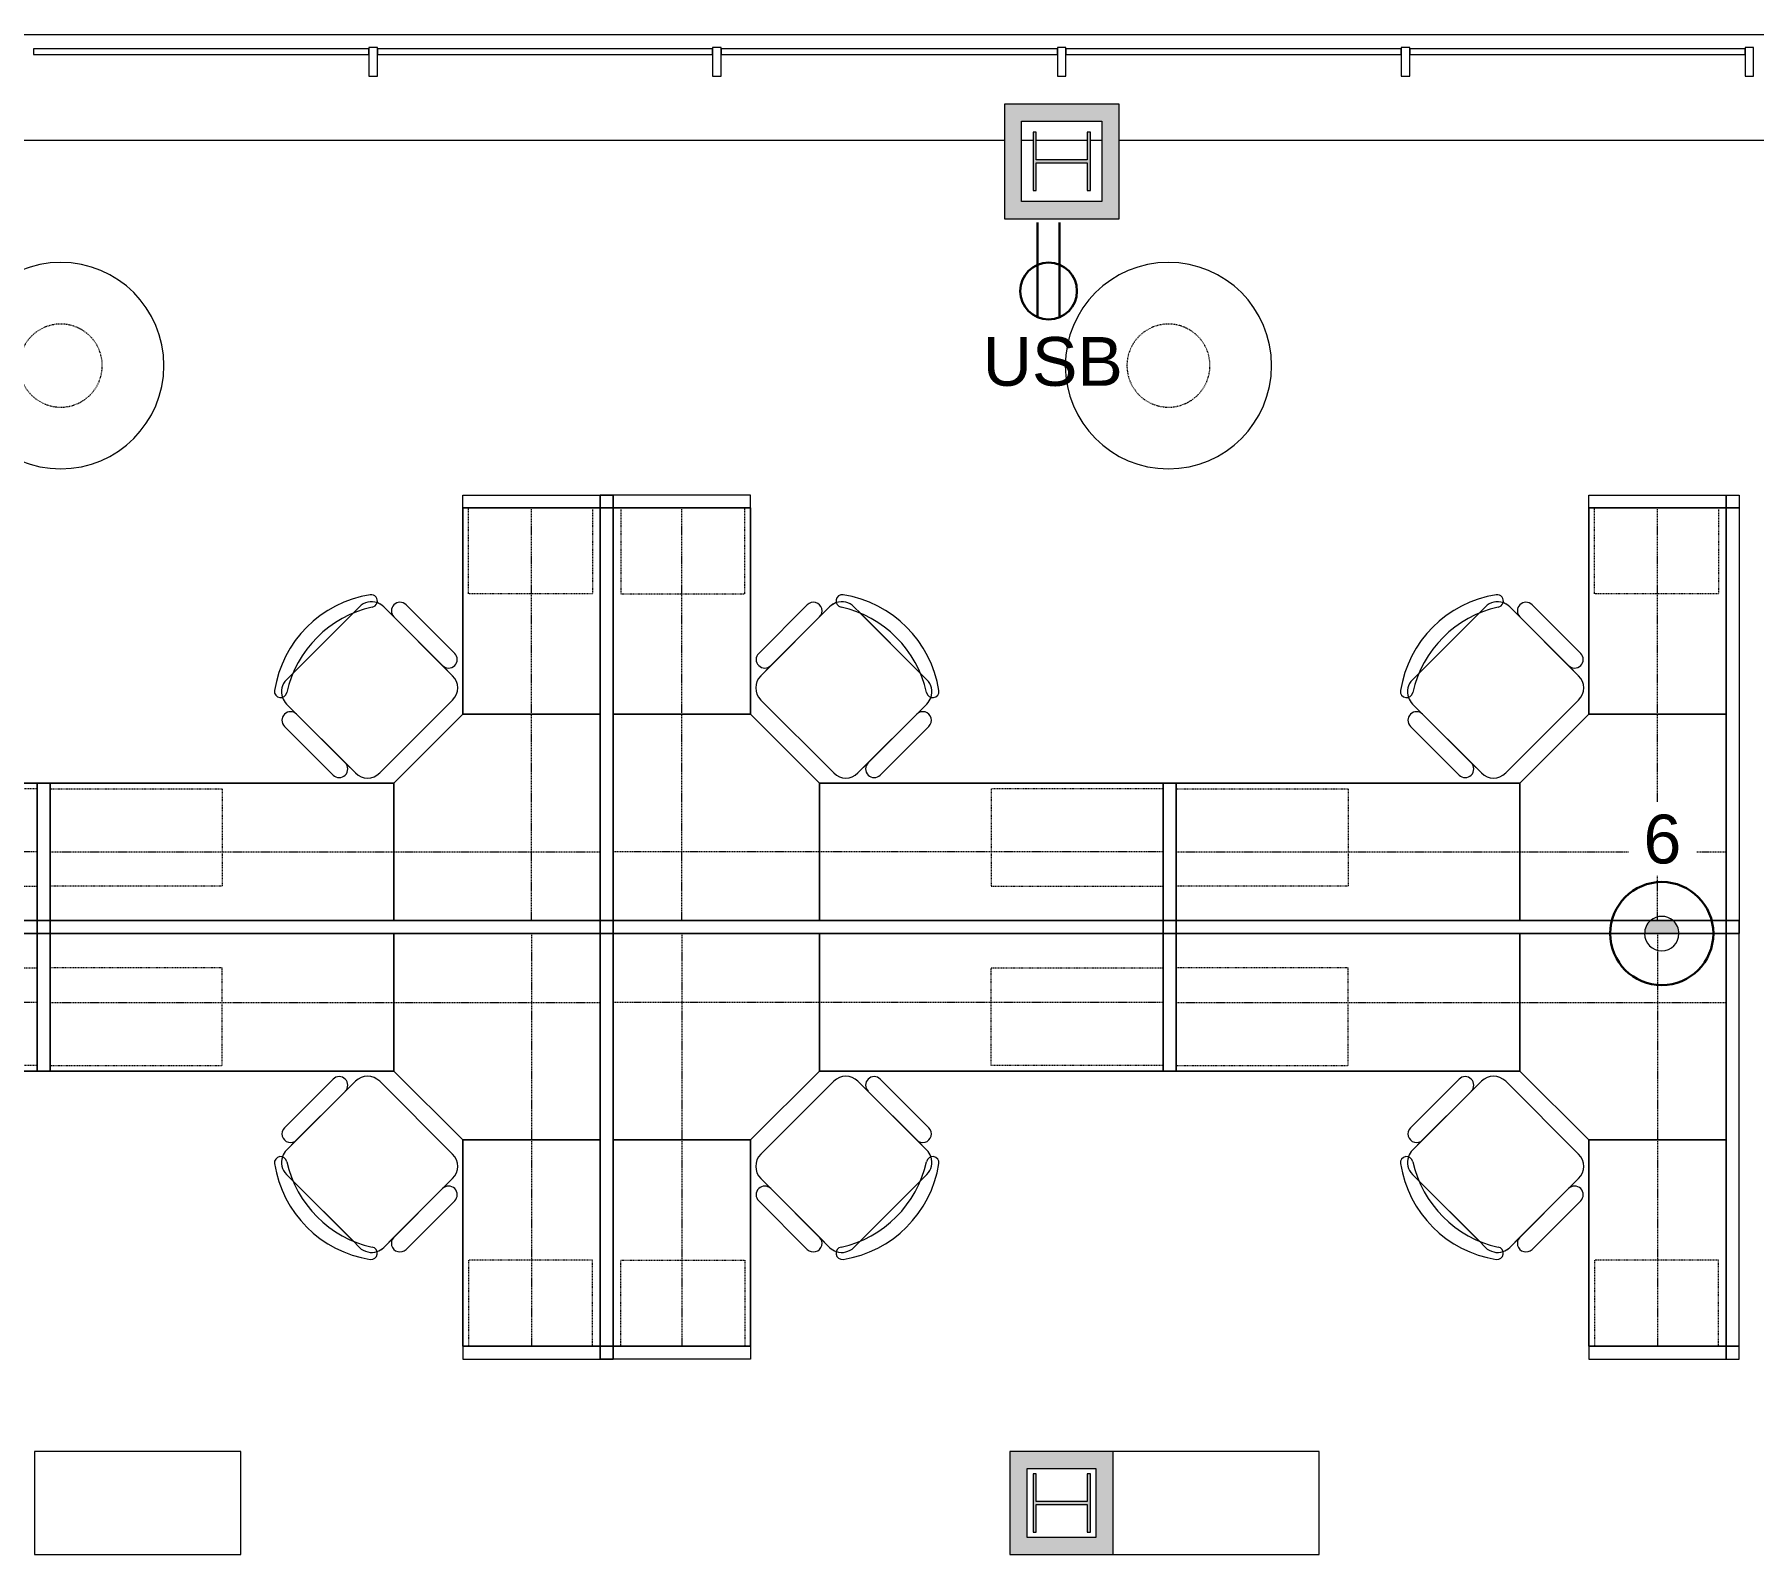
# Model space of a CAD drawing. Header units: inches. Extents: x -1180 to 2011, y -268 to 2143.
# Drawn here: x -596.6 to -296.6, y 1877.4 to 2142.6 of the extents above; entities that cross this region are included whole.
import ezdxf

# ---------------------------------------------------------------- set-up
doc = ezdxf.new("R2010")
doc.units = ezdxf.units.IN
doc.header["$MEASUREMENT"] = 0
for name, pattern in [('Hidden', [0.28125, 0.1875, -0.09375]), ('Hidden2', [0.140625, 0.09375, -0.046875]), ('Steelcase Hidden Line', [0.117188, 0.078125, -0.039062])]:
    doc.linetypes.add(name, pattern=pattern)
for name, color, linetype, lineweight in [('A-ANNO-NOTE', 131, 'Continuous', 13), ('A-DETL-GENF', 92, 'Continuous', 9), ('A-GLAZ-CURT', 52, 'Continuous', 9), ('A-GLAZ-CWMG', 51, 'Continuous', 13), ('A-WALL', 113, 'Continuous', 13), ('A-WALL-PATT', 111, 'Continuous', 13), ('E-ELEC-FIXT', 91, 'Continuous', 9), ('I-FURN', 30, 'Continuous', 9), ('I-FURN-PNLS', 30, 'Continuous', 9), ('I-WALL', 2, 'Continuous', 13), ('S-COLS', 52, 'Continuous', 13)]:
    doc.layers.add(name, color=color, linetype=linetype, lineweight=lineweight)
doc.styles.add('Swis721 Lt BT', font='swissl.ttf', dxfattribs={"height": 8.514638})

# ---------------------------------------------------------------- blocks, each defined once
blk = doc.blocks.new('HP-Bearing Pile-Column - HP10X57-5580024-6TH FLOOR POWER _ SIGNAL')
at = {"layer": 'S-COLS', "lineweight": 9}
blk.add_hatch(color=7, dxfattribs=at).paths.add_polyline_path([(-5.1, 5), (-5.1, 4.435), (-0.2825, 4.435), (-0.2825, -4.435), (-5.1, -4.435), (-5.1, -5), (5.1, -5), (5.1, -4.435), (0.2825, -4.435), (0.2825, 4.435), (5.1, 4.435), (5.1, 5), (-4.9623, 5)], flags=0)
at = {"layer": 'S-COLS', "color": 8, "lineweight": 20}
for p, q in [((5.1, 5), (-5.1, 5)), ((-5.1, 5), (-5.1, 4.435)), ((-5.1, 4.435), (-0.2825, 4.435)), ((-0.2825, 4.435), (-0.2825, -4.435)), ((0.2825, -4.435), (0.2825, 4.435)), ((0.2825, 4.435), (5.1, 4.435)), ((5.1, 4.435), (5.1, 5)), ((-0.2825, -4.435), (-5.1, -4.435)), ((-5.1, -4.435), (-5.1, -5)), ((-5.1, -5), (5.1, -5)), ((5.1, -4.435), (0.2825, -4.435)), ((5.1, -5), (5.1, -4.435))]:
    blk.add_line(p, q, dxfattribs=at)
blk = doc.blocks.new('System Panel - Glazed-4980337-6TH FLOOR POWER _ SIGNAL')
at = {"layer": 'A-GLAZ-CURT', "lineweight": 13}
for p, q in [((29.25, 1.75), (-29.25, 1.75)), ((-29.25, 1.75), (-29.25, 0.75)), ((-29.25, 0.75), (29.25, 0.75)), ((29.25, 0.75), (29.25, 1.75))]:
    blk.add_line(p, q, dxfattribs=at)
blk = doc.blocks.new('System Panel - Glazed-4980339-6TH FLOOR POWER _ SIGNAL')
at = {"layer": 'A-GLAZ-CURT', "lineweight": 13}
for p, q in [((29.34, 1.75), (-29.34, 1.75)), ((-29.34, 1.75), (-29.34, 0.75)), ((-29.34, 0.75), (29.34, 0.75)), ((29.34, 0.75), (29.34, 1.75))]:
    blk.add_line(p, q, dxfattribs=at)
blk = doc.blocks.new('Rectangular Mullion - 1_5_ x 2_5_ rectangular-4980335-6TH FLOOR POWER _ SIGNAL')
at = {"layer": 'A-GLAZ-CWMG', "lineweight": 20}
for p, q in [((-0.75, 3), (0.75, 3)), ((-0.75, -2), (-0.75, 3)), ((0.75, 3), (0.75, -2)), ((0.75, -2), (-0.75, -2))]:
    blk.add_line(p, q, dxfattribs=at)
blk = doc.blocks.new('F-Workstation - Generic Typical - F-Workstation - Generic Typical-V96-6TH FLOOR POWER _ SIGNAL')
at = {"layer": 'I-FURN'}
for p, q in [((33.89, 55.1), (25.4, 46.62)), ((33.89, 55.1), (25.4, 46.62)), ((25.4, 46.62), (33.89, 55.1)), ((37.78, 54.75), (25.76, 42.73)), ((37.78, 54.75), (36.01, 52.98)), ((36.01, 52.98), (37.78, 54.75)), ((43.2, 53.57), (42.02, 54.75)), ((42.02, 54.75), (43.2, 53.57)), ((27.53, 44.5), (36.01, 52.98)), ((36.01, 52.98), (27.53, 44.5)), ((36.01, 52.98), (27.53, 44.5)), ((27.53, 44.5), (36.01, 52.98)), ((53.65, 43.12), (43.12, 53.65)), ((53.57, 43.2), (43.2, 53.57)), ((43.2, 53.57), (53.57, 43.2)), ((27.53, 44.5), (25.76, 42.73)), ((25.76, 42.73), (27.53, 44.5)), ((54.75, 42.02), (53.57, 43.2)), ((53.57, 43.2), (54.75, 42.02)), ((25.76, 38.49), (38.49, 25.76)), ((25.76, 38.49), (38.49, 25.76)), ((38.49, 25.76), (25.76, 38.49)), ((42.73, 25.76), (54.75, 37.78)), ((52.98, 36.01), (44.5, 27.53)), ((44.5, 27.53), (52.98, 36.01)), ((44.5, 27.53), (52.98, 36.01)), ((52.98, 36.01), (44.5, 27.53)), ((52.98, 36.01), (54.75, 37.78)), ((54.75, 37.78), (52.98, 36.01)), ((46.62, 25.4), (55.1, 33.89)), ((46.62, 25.4), (55.1, 33.89)), ((55.1, 33.89), (46.62, 25.4)), ((42.73, 25.76), (44.5, 27.53)), ((44.5, 27.53), (42.73, 25.76))]:
    blk.add_line(p, q, dxfattribs=at)
for centre, radius, start, end in [((34.95, 54.04), 1.5, 315, 135), ((34.95, 54.04), 1.5, 315, 135), ((34.95, 54.04), 1.5, 315, 135), ((39.9, 52.63), 3, 108.7164, 135), ((39.9, 52.63), 3, 108.6047, 135), ((39.9, 52.63), 3, 108.6047, 135), ((39.97, 55.77), 1.08, 81.1745, 261.1745), ((39.97, 55.77), 1.08, 81.1745, 261.1745), ((39.97, 55.77), 1.08, 81.1745, 261.1745), ((39.9, 52.63), 3, 45, 108.6047), ((39.9, 52.63), 3, 45, 108.6047), ((35.53, 35.53), 19.64, 12.5758, 77.4242), ((35.53, 35.53), 19.64, 12.5758, 77.4242), ((35.53, 35.53), 19.64, 12.5758, 77.4242), ((37.07, 37.07), 20, 8.8255, 81.1745), ((37.07, 37.07), 20, 8.8255, 81.1745), ((37.07, 37.07), 20, 8.8255, 81.1745), ((26.46, 45.56), 1.5, 135, 315), ((26.46, 45.56), 1.5, 135, 315), ((26.46, 45.56), 1.5, 135, 315), ((27.88, 40.61), 3, 135, 225), ((27.88, 40.61), 3, 135, 225), ((27.88, 40.61), 3, 135, 225), ((52.63, 39.9), 3, 341.3953, 45), ((52.63, 39.9), 3, 341.3953, 45), ((55.77, 39.97), 1.08, 188.8255, 8.8255), ((55.77, 39.97), 1.08, 188.8255, 8.8255), ((55.77, 39.97), 1.08, 188.8255, 8.8255), ((54.04, 34.95), 1.5, 315, 135), ((54.04, 34.95), 1.5, 315, 135), ((54.04, 34.95), 1.5, 315, 135), ((52.63, 39.9), 3, 315, 341.2836), ((52.63, 39.9), 3, 315, 341.3953), ((52.63, 39.9), 3, 315, 341.3953), ((45.56, 26.46), 1.5, 135, 315), ((45.56, 26.46), 1.5, 135, 315), ((45.56, 26.46), 1.5, 135, 315), ((40.61, 27.88), 3, 225, 315), ((40.61, 27.88), 3, 225, 315), ((40.61, 27.88), 3, 225, 315)]:
    blk.add_arc(centre, radius, start, end, dxfattribs=at)
at = {"layer": 'I-FURN-PNLS'}
for p, q in [((-2.25, 96), (-2.25, 98.25)), ((-2.25, 98.25), (0, 98.25)), ((0, 98.25), (0, 96)), ((0, 96), (0, 98.25)), ((0, 98.25), (24, 98.25)), ((24, 98.25), (24, 96)), ((0, 96), (-2.25, 96)), ((-2.25, 96), (0, 96)), ((-2.25, 0), (-2.25, 96)), ((0, 36), (0, 96)), ((0, 96), (24, 96)), ((0, 96), (0, 0)), ((24, 96), (0, 96)), ((24, 96), (0, 96)), ((0, 96), (0, 36)), ((0, 36), (0, 96)), ((0, 96), (24, 96)), ((24, 96), (24, 36)), ((24, 96), (24, 66)), ((24, 36), (24, 96)), ((24, 96), (24, 36)), ((24, 36), (0, 36)), ((0, 0), (0, 36)), ((0, 36), (24, 36)), ((24, 36), (0, 36)), ((0, 36), (0, 0)), ((0, 0), (0, 36)), ((0, 36), (24, 36)), ((0, 36), (24, 36)), ((24, 36), (0, 36)), ((24, 36), (36, 24)), ((36, 24), (24, 36)), ((24, 36), (36, 24)), ((36, 0), (36, 24)), ((36, 24), (72, 24)), ((36, 24), (36, 0)), ((36, 0), (36, 24)), ((36, 24), (36, 0)), ((72, 24), (36, 24)), ((36, 24), (36, 0)), ((36, 0), (36, 24)), ((36, 24), (72, 24)), ((57, 24), (72, 24)), ((72, 24), (72, 0)), ((72, 24), (74.25, 24)), ((72, 0), (72, 24)), ((72, 0), (72, 24)), ((72, 24), (72, 0)), ((74.25, 24), (74.25, 0)), ((-2.25, -2.25), (-2.25, 0)), ((-2.25, 0), (0, 0)), ((0, 0), (-2.25, 0)), ((0, -2.25), (-2.25, -2.25)), ((0, 0), (0, -2.25)), ((0, -2.25), (0, 0)), ((0, 0), (72, 0)), ((36, 0), (0, 0)), ((0, 0), (36, 0)), ((36, 0), (0, 0)), ((72, -2.25), (0, -2.25)), ((72, 0), (36, 0)), ((36, 0), (72, 0)), ((72, 0), (36, 0)), ((72, -2.25), (72, 0)), ((72, 0), (74.25, 0)), ((72, 0), (72, -2.25)), ((74.25, 0), (72, 0)), ((74.25, -2.25), (72, -2.25)), ((74.25, 0), (74.25, -2.25))]:
    blk.add_line(p, q, dxfattribs=at)
at = {"layer": 'I-FURN-PNLS', "linetype": 'Hidden2'}
for p, q in [((6, 96), (23, 96)), ((6, 66), (6, 96)), ((23, 96), (23, 66)), ((23, 66), (6, 66)), ((57, 1.37), (57, 23)), ((57, 23), (72, 23)), ((72, 23), (72, 1.37)), ((72, 1.37), (57, 1.37))]:
    blk.add_line(p, q, dxfattribs=at)
at = {"layer": 'I-FURN-PNLS', "linetype": 'Hidden'}
for p, q in [((12, 96), (12, 0)), ((0, 12), (72, 12))]:
    blk.add_line(p, q, dxfattribs=at)
blk = doc.blocks.new('F-Workstation - Generic Typical - F-Workstation - Generic Typical-V104-6TH FLOOR POWER _ SIGNAL')
at = {"layer": 'I-FURN'}
for p, q in [((25.76, -38.49), (38.49, -25.76)), ((38.49, -25.76), (25.76, -38.49)), ((25.76, -38.49), (38.49, -25.76)), ((42.73, -25.76), (54.75, -37.78)), ((44.5, -27.53), (42.73, -25.76)), ((42.73, -25.76), (44.5, -27.53)), ((46.62, -25.4), (55.1, -33.89)), ((55.1, -33.89), (46.62, -25.4)), ((46.62, -25.4), (55.1, -33.89)), ((44.5, -27.53), (52.98, -36.01)), ((52.98, -36.01), (44.5, -27.53)), ((52.98, -36.01), (44.5, -27.53)), ((44.5, -27.53), (52.98, -36.01)), ((54.75, -37.78), (52.98, -36.01)), ((52.98, -36.01), (54.75, -37.78)), ((37.78, -54.75), (25.76, -42.73)), ((25.76, -42.73), (27.53, -44.5)), ((27.53, -44.5), (25.76, -42.73)), ((36.01, -52.98), (27.53, -44.5)), ((27.53, -44.5), (36.01, -52.98)), ((27.53, -44.5), (36.01, -52.98)), ((36.01, -52.98), (27.53, -44.5)), ((53.65, -43.12), (43.12, -53.65)), ((43.2, -53.57), (53.57, -43.2)), ((53.57, -43.2), (43.2, -53.57)), ((53.57, -43.2), (54.75, -42.02)), ((54.75, -42.02), (53.57, -43.2)), ((33.89, -55.1), (25.4, -46.62)), ((25.4, -46.62), (33.89, -55.1)), ((33.89, -55.1), (25.4, -46.62)), ((36.01, -52.98), (37.78, -54.75)), ((37.78, -54.75), (36.01, -52.98)), ((42.02, -54.75), (43.2, -53.57)), ((43.2, -53.57), (42.02, -54.75))]:
    blk.add_line(p, q, dxfattribs=at)
for centre, radius, start, end in [((40.61, -27.88), 3, 45, 135), ((40.61, -27.88), 3, 45, 135), ((40.61, -27.88), 3, 45, 135), ((45.56, -26.46), 1.5, 45, 225), ((45.56, -26.46), 1.5, 45, 225), ((45.56, -26.46), 1.5, 45, 225), ((54.04, -34.95), 1.5, 225, 45), ((54.04, -34.95), 1.5, 225, 45), ((54.04, -34.95), 1.5, 225, 45), ((27.88, -40.61), 3, 135, 225), ((27.88, -40.61), 3, 135, 225), ((27.88, -40.61), 3, 135, 225), ((55.77, -39.97), 1.08, 351.1745, 171.1745), ((55.77, -39.97), 1.08, 351.1745, 171.1745), ((55.77, -39.97), 1.08, 351.1745, 171.1745), ((52.63, -39.9), 3, 18.7164, 45), ((52.63, -39.9), 3, 18.6047, 45), ((52.63, -39.9), 3, 18.6047, 45), ((52.63, -39.9), 3, 315, 18.6047), ((52.63, -39.9), 3, 315, 18.6047), ((35.53, -35.53), 19.64, 282.5758, 347.4242), ((35.53, -35.53), 19.64, 282.5758, 347.4242), ((35.53, -35.53), 19.64, 282.5758, 347.4242), ((37.07, -37.07), 20, 278.8255, 351.1745), ((37.07, -37.07), 20, 278.8255, 351.1745), ((37.07, -37.07), 20, 278.8255, 351.1745), ((26.46, -45.56), 1.5, 45, 225), ((26.46, -45.56), 1.5, 45, 225), ((26.46, -45.56), 1.5, 45, 225), ((34.95, -54.04), 1.5, 225, 45), ((34.95, -54.04), 1.5, 225, 45), ((34.95, -54.04), 1.5, 225, 45), ((39.9, -52.63), 3, 225, 251.2836), ((39.9, -52.63), 3, 225, 251.3953), ((39.9, -52.63), 3, 225, 251.3953), ((39.97, -55.77), 1.08, 98.8255, 278.8255), ((39.97, -55.77), 1.08, 98.8255, 278.8255), ((39.97, -55.77), 1.08, 98.8255, 278.8255), ((39.9, -52.63), 3, 251.3953, 315), ((39.9, -52.63), 3, 251.3953, 255), ((39.9, -52.63), 3, 255, 270), ((39.9, -52.63), 3, 270, 315)]:
    blk.add_arc(centre, radius, start, end, dxfattribs=at)
at = {"layer": 'I-FURN-PNLS'}
for p, q in [((-2.25, 2.25), (-2.25, 0)), ((0, 2.25), (-2.25, 2.25)), ((-2.25, 0), (0, 0)), ((0, 0), (-2.25, 0)), ((-2.25, 0), (-2.25, -96)), ((0, 0), (0, 2.25)), ((72, 2.25), (0, 2.25)), ((0, 2.25), (0, 0)), ((0, 0), (72, 0)), ((0, -96), (0, 0)), ((0, 0), (0, -36)), ((36, 0), (0, 0)), ((0, 0), (0, -36)), ((36, 0), (0, 0)), ((0, 0), (36, 0)), ((0, -36), (0, 0)), ((72, 0), (36, 0)), ((36, 0), (36, -24)), ((36, -24), (36, 0)), ((36, -24), (36, 0)), ((36, 0), (36, -24)), ((72, 0), (36, 0)), ((36, 0), (36, -24)), ((36, -24), (36, 0)), ((36, 0), (72, 0)), ((72, 2.25), (72, 0)), ((74.25, 2.25), (72, 2.25)), ((72, 0), (72, 2.25)), ((72, -24), (72, 0)), ((72, 0), (74.25, 0)), ((74.25, 0), (72, 0)), ((72, 0), (72, -24)), ((72, -24), (72, 0)), ((72, 0), (72, -24)), ((74.25, 0), (74.25, 2.25)), ((74.25, -24), (74.25, 0)), ((24, -36), (36, -24)), ((24, -36), (36, -24)), ((36, -24), (24, -36)), ((36, -24), (72, -24)), ((36, -24), (72, -24)), ((72, -24), (36, -24)), ((57, -24), (72, -24)), ((72, -24), (74.25, -24)), ((24, -36), (0, -36)), ((0, -36), (0, -96)), ((0, -36), (24, -36)), ((0, -36), (24, -36)), ((24, -36), (0, -36)), ((24, -36), (0, -36)), ((0, -36), (0, -96)), ((0, -96), (0, -36)), ((0, -36), (24, -36)), ((24, -96), (24, -36)), ((24, -96), (24, -36)), ((24, -36), (24, -96)), ((24, -96), (24, -66)), ((-2.25, -96), (-2.25, -98.25)), ((0, -96), (-2.25, -96)), ((-2.25, -96), (0, -96)), ((0, -96), (24, -96)), ((0, -98.25), (0, -96)), ((24, -96), (0, -96)), ((0, -96), (0, -98.25)), ((0, -96), (24, -96)), ((24, -96), (0, -96)), ((24, -98.25), (24, -96)), ((-2.25, -98.25), (0, -98.25)), ((0, -98.25), (24, -98.25))]:
    blk.add_line(p, q, dxfattribs=at)
at = {"layer": 'I-FURN-PNLS', "linetype": 'Hidden'}
for p, q in [((12, -96), (12, 0)), ((0, -12), (72, -12))]:
    blk.add_line(p, q, dxfattribs=at)
at = {"layer": 'I-FURN-PNLS', "linetype": 'Hidden2'}
for p, q in [((57, -1.37), (57, -23)), ((72, -1.37), (57, -1.37)), ((72, -23), (72, -1.37)), ((57, -23), (72, -23)), ((23, -66), (6, -66)), ((6, -66), (6, -96)), ((23, -96), (23, -66)), ((6, -96), (23, -96))]:
    blk.add_line(p, q, dxfattribs=at)
blk = doc.blocks.new('F-Workstation - Generic Typical - F-Workstation - Generic Typical-V93-6TH FLOOR POWER _ SIGNAL')
at = {"layer": 'I-FURN'}
for p, q in [((25.76, -38.49), (38.49, -25.76)), ((38.49, -25.76), (25.76, -38.49)), ((25.76, -38.49), (38.49, -25.76)), ((42.73, -25.76), (54.75, -37.78)), ((44.5, -27.53), (42.73, -25.76)), ((42.73, -25.76), (44.5, -27.53)), ((46.62, -25.4), (55.1, -33.89)), ((55.1, -33.89), (46.62, -25.4)), ((46.62, -25.4), (55.1, -33.89)), ((44.5, -27.53), (52.98, -36.01)), ((52.98, -36.01), (44.5, -27.53)), ((52.98, -36.01), (44.5, -27.53)), ((44.5, -27.53), (52.98, -36.01)), ((54.75, -37.78), (52.98, -36.01)), ((52.98, -36.01), (54.75, -37.78)), ((37.78, -54.75), (25.76, -42.73)), ((25.76, -42.73), (27.53, -44.5)), ((27.53, -44.5), (25.76, -42.73)), ((36.01, -52.98), (27.53, -44.5)), ((27.53, -44.5), (36.01, -52.98)), ((27.53, -44.5), (36.01, -52.98)), ((36.01, -52.98), (27.53, -44.5)), ((53.65, -43.12), (43.12, -53.65)), ((43.2, -53.57), (53.57, -43.2)), ((53.57, -43.2), (43.2, -53.57)), ((53.57, -43.2), (54.75, -42.02)), ((54.75, -42.02), (53.57, -43.2)), ((33.89, -55.1), (25.4, -46.62)), ((25.4, -46.62), (33.89, -55.1)), ((33.89, -55.1), (25.4, -46.62)), ((36.01, -52.98), (37.78, -54.75)), ((37.78, -54.75), (36.01, -52.98)), ((42.02, -54.75), (43.2, -53.57)), ((43.2, -53.57), (42.02, -54.75))]:
    blk.add_line(p, q, dxfattribs=at)
for centre, radius, start, end in [((40.61, -27.88), 3, 45, 135), ((40.61, -27.88), 3, 45, 135), ((40.61, -27.88), 3, 45, 135), ((45.56, -26.46), 1.5, 45, 225), ((45.56, -26.46), 1.5, 45, 225), ((45.56, -26.46), 1.5, 45, 225), ((54.04, -34.95), 1.5, 225, 45), ((54.04, -34.95), 1.5, 225, 45), ((54.04, -34.95), 1.5, 225, 45), ((27.88, -40.61), 3, 135, 225), ((27.88, -40.61), 3, 135, 225), ((27.88, -40.61), 3, 135, 225), ((55.77, -39.97), 1.08, 351.1745, 171.1745), ((55.77, -39.97), 1.08, 351.1745, 171.1745), ((55.77, -39.97), 1.08, 351.1745, 171.1745), ((52.63, -39.9), 3, 18.7164, 45), ((52.63, -39.9), 3, 18.6047, 45), ((52.63, -39.9), 3, 18.6047, 45), ((52.63, -39.9), 3, 315, 18.6047), ((52.63, -39.9), 3, 315, 18.6047), ((35.53, -35.53), 19.64, 282.5758, 347.4242), ((35.53, -35.53), 19.64, 282.5758, 347.4242), ((35.53, -35.53), 19.64, 282.5758, 347.4242), ((37.07, -37.07), 20, 278.8255, 351.1745), ((37.07, -37.07), 20, 278.8255, 351.1745), ((37.07, -37.07), 20, 278.8255, 351.1745), ((26.46, -45.56), 1.5, 45, 225), ((26.46, -45.56), 1.5, 45, 225), ((26.46, -45.56), 1.5, 45, 225), ((34.95, -54.04), 1.5, 225, 45), ((34.95, -54.04), 1.5, 225, 45), ((34.95, -54.04), 1.5, 225, 45), ((39.9, -52.63), 3, 225, 251.2836), ((39.9, -52.63), 3, 225, 251.3953), ((39.9, -52.63), 3, 225, 251.3953), ((39.97, -55.77), 1.08, 98.8255, 278.8255), ((39.97, -55.77), 1.08, 98.8255, 278.8255), ((39.97, -55.77), 1.08, 98.8255, 278.8255), ((39.9, -52.63), 3, 251.3953, 315), ((39.9, -52.63), 3, 251.3953, 315)]:
    blk.add_arc(centre, radius, start, end, dxfattribs=at)
at = {"layer": 'I-FURN-PNLS'}
for p, q in [((-2.25, 2.25), (-2.25, 0)), ((0, 2.25), (-2.25, 2.25)), ((-2.25, 0), (0, 0)), ((0, 0), (-2.25, 0)), ((-2.25, 0), (-2.25, -96)), ((0, 0), (0, 2.25)), ((72, 2.25), (0, 2.25)), ((0, 2.25), (0, 0)), ((0, 0), (72, 0)), ((0, -96), (0, 0)), ((0, 0), (0, -36)), ((36, 0), (0, 0)), ((0, 0), (0, -36)), ((36, 0), (0, 0)), ((0, 0), (36, 0)), ((0, -36), (0, 0)), ((72, 0), (36, 0)), ((36, 0), (36, -24)), ((36, -24), (36, 0)), ((36, -24), (36, 0)), ((36, 0), (36, -24)), ((72, 0), (36, 0)), ((36, 0), (36, -24)), ((36, -24), (36, 0)), ((36, 0), (72, 0)), ((72, 2.25), (72, 0)), ((74.25, 2.25), (72, 2.25)), ((72, 0), (72, 2.25)), ((72, -24), (72, 0)), ((72, 0), (74.25, 0)), ((74.25, 0), (72, 0)), ((72, 0), (72, -24)), ((72, -24), (72, 0)), ((72, 0), (72, -24)), ((74.25, 0), (74.25, 2.25)), ((74.25, -24), (74.25, 0)), ((24, -36), (36, -24)), ((24, -36), (36, -24)), ((36, -24), (24, -36)), ((36, -24), (72, -24)), ((36, -24), (72, -24)), ((72, -24), (36, -24)), ((57, -24), (72, -24)), ((72, -24), (74.25, -24)), ((24, -36), (0, -36)), ((0, -36), (0, -96)), ((0, -36), (24, -36)), ((0, -36), (24, -36)), ((24, -36), (0, -36)), ((24, -36), (0, -36)), ((0, -36), (0, -96)), ((0, -96), (0, -36)), ((0, -36), (24, -36)), ((24, -96), (24, -36)), ((24, -96), (24, -36)), ((24, -36), (24, -96)), ((24, -96), (24, -66)), ((-2.25, -96), (-2.25, -98.25)), ((0, -96), (-2.25, -96)), ((-2.25, -96), (0, -96)), ((0, -96), (24, -96)), ((0, -98.25), (0, -96)), ((24, -96), (0, -96)), ((0, -96), (0, -98.25)), ((0, -96), (24, -96)), ((24, -96), (0, -96)), ((24, -98.25), (24, -96)), ((-2.25, -98.25), (0, -98.25)), ((0, -98.25), (24, -98.25))]:
    blk.add_line(p, q, dxfattribs=at)
at = {"layer": 'I-FURN-PNLS', "linetype": 'Hidden'}
for p, q in [((12, -96), (12, 0)), ((0, -12), (72, -12))]:
    blk.add_line(p, q, dxfattribs=at)
at = {"layer": 'I-FURN-PNLS', "linetype": 'Hidden2'}
for p, q in [((57, -1.37), (57, -23)), ((72, -1.37), (57, -1.37)), ((72, -23), (72, -1.37)), ((57, -23), (72, -23)), ((23, -66), (6, -66)), ((6, -66), (6, -96)), ((23, -96), (23, -66)), ((6, -96), (23, -96))]:
    blk.add_line(p, q, dxfattribs=at)
blk = doc.blocks.new('F-Workstation - Generic Typical - F-Workstation - Generic Typical-V107-6TH FLOOR POWER _ SIGNAL')
at = {"layer": 'I-FURN'}
for p, q in [((25.76, -38.49), (38.49, -25.76)), ((38.49, -25.76), (25.76, -38.49)), ((25.76, -38.49), (38.49, -25.76)), ((42.73, -25.76), (54.75, -37.78)), ((44.5, -27.53), (42.73, -25.76)), ((42.73, -25.76), (44.5, -27.53)), ((46.62, -25.4), (55.1, -33.89)), ((55.1, -33.89), (46.62, -25.4)), ((46.62, -25.4), (55.1, -33.89)), ((44.5, -27.53), (52.98, -36.01)), ((52.98, -36.01), (44.5, -27.53)), ((52.98, -36.01), (44.5, -27.53)), ((44.5, -27.53), (52.98, -36.01)), ((54.75, -37.78), (52.98, -36.01)), ((52.98, -36.01), (54.75, -37.78)), ((37.78, -54.75), (25.76, -42.73)), ((25.76, -42.73), (27.53, -44.5)), ((27.53, -44.5), (25.76, -42.73)), ((36.01, -52.98), (27.53, -44.5)), ((27.53, -44.5), (36.01, -52.98)), ((27.53, -44.5), (36.01, -52.98)), ((36.01, -52.98), (27.53, -44.5)), ((53.65, -43.12), (43.12, -53.65)), ((43.2, -53.57), (53.57, -43.2)), ((53.57, -43.2), (43.2, -53.57)), ((53.57, -43.2), (54.75, -42.02)), ((54.75, -42.02), (53.57, -43.2)), ((33.89, -55.1), (25.4, -46.62)), ((25.4, -46.62), (33.89, -55.1)), ((33.89, -55.1), (25.4, -46.62)), ((36.01, -52.98), (37.78, -54.75)), ((37.78, -54.75), (36.01, -52.98)), ((42.02, -54.75), (43.2, -53.57)), ((43.2, -53.57), (42.02, -54.75))]:
    blk.add_line(p, q, dxfattribs=at)
for centre, radius, start, end in [((40.61, -27.88), 3, 45, 135), ((40.61, -27.88), 3, 45, 135), ((40.61, -27.88), 3, 45, 135), ((45.56, -26.46), 1.5, 45, 225), ((45.56, -26.46), 1.5, 45, 225), ((45.56, -26.46), 1.5, 45, 225), ((54.04, -34.95), 1.5, 225, 45), ((54.04, -34.95), 1.5, 225, 45), ((54.04, -34.95), 1.5, 225, 45), ((27.88, -40.61), 3, 135, 225), ((27.88, -40.61), 3, 135, 225), ((27.88, -40.61), 3, 135, 225), ((55.77, -39.97), 1.08, 351.1745, 171.1745), ((55.77, -39.97), 1.08, 351.1745, 171.1745), ((55.77, -39.97), 1.08, 351.1745, 171.1745), ((52.63, -39.9), 3, 18.7164, 45), ((52.63, -39.9), 3, 18.6047, 45), ((52.63, -39.9), 3, 18.6047, 45), ((52.63, -39.9), 3, 315, 18.6047), ((52.63, -39.9), 3, 315, 18.6047), ((35.53, -35.53), 19.64, 282.5758, 347.4242), ((35.53, -35.53), 19.64, 282.5758, 347.4242), ((35.53, -35.53), 19.64, 282.5758, 347.4242), ((37.07, -37.07), 20, 278.8255, 351.1745), ((37.07, -37.07), 20, 278.8255, 351.1745), ((37.07, -37.07), 20, 278.8255, 351.1745), ((26.46, -45.56), 1.5, 45, 225), ((26.46, -45.56), 1.5, 45, 225), ((26.46, -45.56), 1.5, 45, 225), ((34.95, -54.04), 1.5, 225, 45), ((34.95, -54.04), 1.5, 225, 45), ((34.95, -54.04), 1.5, 225, 45), ((39.9, -52.63), 3, 225, 251.2836), ((39.9, -52.63), 3, 225, 251.3953), ((39.9, -52.63), 3, 225, 251.3953), ((39.97, -55.77), 1.08, 98.8255, 278.8255), ((39.97, -55.77), 1.08, 98.8255, 278.8255), ((39.97, -55.77), 1.08, 98.8255, 278.8255), ((39.9, -52.63), 3, 251.3953, 315), ((39.9, -52.63), 3, 251.3953, 315)]:
    blk.add_arc(centre, radius, start, end, dxfattribs=at)
at = {"layer": 'I-FURN-PNLS'}
for p, q in [((-2.25, 2.25), (-2.25, 0)), ((0, 2.25), (-2.25, 2.25)), ((-2.25, 0), (0, 0)), ((0, 0), (-2.25, 0)), ((-2.25, 0), (-2.25, -96)), ((0, 0), (0, 2.25)), ((72, 2.25), (0, 2.25)), ((0, 2.25), (0, 0)), ((0, 0), (72, 0)), ((0, -96), (0, 0)), ((0, 0), (0, -36)), ((36, 0), (0, 0)), ((0, 0), (0, -36)), ((36, 0), (0, 0)), ((0, 0), (36, 0)), ((0, -36), (0, 0)), ((72, 0), (36, 0)), ((36, 0), (36, -24)), ((36, -24), (36, 0)), ((36, -24), (36, 0)), ((36, 0), (36, -24)), ((72, 0), (36, 0)), ((36, 0), (36, -24)), ((36, -24), (36, 0)), ((36, 0), (72, 0)), ((72, 2.25), (72, 0)), ((74.25, 2.25), (72, 2.25)), ((72, 0), (72, 2.25)), ((72, -24), (72, 0)), ((72, 0), (74.25, 0)), ((74.25, 0), (72, 0)), ((72, 0), (72, -24)), ((72, -24), (72, 0)), ((72, 0), (72, -24)), ((74.25, 0), (74.25, 2.25)), ((74.25, -24), (74.25, 0)), ((24, -36), (36, -24)), ((24, -36), (36, -24)), ((36, -24), (24, -36)), ((36, -24), (72, -24)), ((36, -24), (72, -24)), ((72, -24), (36, -24)), ((57, -24), (72, -24)), ((72, -24), (74.25, -24)), ((24, -36), (0, -36)), ((0, -36), (0, -96)), ((0, -36), (24, -36)), ((0, -36), (24, -36)), ((24, -36), (0, -36)), ((24, -36), (0, -36)), ((0, -36), (0, -96)), ((0, -96), (0, -36)), ((0, -36), (24, -36)), ((24, -96), (24, -36)), ((24, -96), (24, -36)), ((24, -36), (24, -96)), ((24, -96), (24, -66)), ((-2.25, -96), (-2.25, -98.25)), ((0, -96), (-2.25, -96)), ((-2.25, -96), (0, -96)), ((0, -96), (24, -96)), ((0, -98.25), (0, -96)), ((24, -96), (0, -96)), ((0, -96), (0, -98.25)), ((0, -96), (24, -96)), ((24, -96), (0, -96)), ((24, -98.25), (24, -96)), ((-2.25, -98.25), (0, -98.25)), ((0, -98.25), (24, -98.25))]:
    blk.add_line(p, q, dxfattribs=at)
at = {"layer": 'I-FURN-PNLS', "linetype": 'Hidden'}
for p, q in [((12, -96), (12, 0)), ((0, -12), (72, -12))]:
    blk.add_line(p, q, dxfattribs=at)
at = {"layer": 'I-FURN-PNLS', "linetype": 'Hidden2'}
for p, q in [((57, -1.37), (57, -23)), ((72, -1.37), (57, -1.37)), ((72, -23), (72, -1.37)), ((57, -23), (72, -23)), ((23, -66), (6, -66)), ((6, -66), (6, -96)), ((23, -96), (23, -66)), ((6, -96), (23, -96))]:
    blk.add_line(p, q, dxfattribs=at)
blk = doc.blocks.new('F-Workstation - Generic Typical - F-Workstation - Generic Typical-V105-6TH FLOOR POWER _ SIGNAL')
at = {"layer": 'I-FURN'}
for p, q in [((33.89, 55.1), (25.4, 46.62)), ((33.89, 55.1), (25.4, 46.62)), ((25.4, 46.62), (33.89, 55.1)), ((37.78, 54.75), (25.76, 42.73)), ((37.78, 54.75), (36.01, 52.98)), ((36.01, 52.98), (37.78, 54.75)), ((43.2, 53.57), (42.02, 54.75)), ((42.02, 54.75), (43.2, 53.57)), ((27.53, 44.5), (36.01, 52.98)), ((36.01, 52.98), (27.53, 44.5)), ((36.01, 52.98), (27.53, 44.5)), ((27.53, 44.5), (36.01, 52.98)), ((53.65, 43.12), (43.12, 53.65)), ((53.57, 43.2), (43.2, 53.57)), ((43.2, 53.57), (53.57, 43.2)), ((27.53, 44.5), (25.76, 42.73)), ((25.76, 42.73), (27.53, 44.5)), ((54.75, 42.02), (53.57, 43.2)), ((53.57, 43.2), (54.75, 42.02)), ((25.76, 38.49), (38.49, 25.76)), ((25.76, 38.49), (38.49, 25.76)), ((38.49, 25.76), (25.76, 38.49)), ((42.73, 25.76), (54.75, 37.78)), ((52.98, 36.01), (44.5, 27.53)), ((44.5, 27.53), (52.98, 36.01)), ((44.5, 27.53), (52.98, 36.01)), ((52.98, 36.01), (44.5, 27.53)), ((52.98, 36.01), (54.75, 37.78)), ((54.75, 37.78), (52.98, 36.01)), ((46.62, 25.4), (55.1, 33.89)), ((46.62, 25.4), (55.1, 33.89)), ((55.1, 33.89), (46.62, 25.4)), ((42.73, 25.76), (44.5, 27.53)), ((44.5, 27.53), (42.73, 25.76))]:
    blk.add_line(p, q, dxfattribs=at)
for centre, radius, start, end in [((34.95, 54.04), 1.5, 315, 135), ((34.95, 54.04), 1.5, 315, 135), ((34.95, 54.04), 1.5, 315, 135), ((39.9, 52.63), 3, 108.7164, 135), ((39.9, 52.63), 3, 108.6047, 135), ((39.9, 52.63), 3, 108.6047, 135), ((39.97, 55.77), 1.08, 81.1745, 261.1745), ((39.97, 55.77), 1.08, 81.1745, 261.1745), ((39.97, 55.77), 1.08, 81.1745, 261.1745), ((39.9, 52.63), 3, 45, 108.6047), ((39.9, 52.63), 3, 45, 108.6047), ((35.53, 35.53), 19.64, 12.5758, 77.4242), ((35.53, 35.53), 19.64, 12.5758, 77.4242), ((35.53, 35.53), 19.64, 12.5758, 77.4242), ((37.07, 37.07), 20, 8.8255, 81.1745), ((37.07, 37.07), 20, 8.8255, 81.1745), ((37.07, 37.07), 20, 8.8255, 81.1745), ((26.46, 45.56), 1.5, 135, 315), ((26.46, 45.56), 1.5, 135, 315), ((26.46, 45.56), 1.5, 135, 315), ((27.88, 40.61), 3, 135, 225), ((27.88, 40.61), 3, 135, 225), ((27.88, 40.61), 3, 135, 225), ((52.63, 39.9), 3, 341.3953, 45), ((52.63, 39.9), 3, 341.3953, 45), ((55.77, 39.97), 1.08, 188.8255, 8.8255), ((55.77, 39.97), 1.08, 188.8255, 8.8255), ((55.77, 39.97), 1.08, 188.8255, 8.8255), ((54.04, 34.95), 1.5, 315, 135), ((54.04, 34.95), 1.5, 315, 135), ((54.04, 34.95), 1.5, 315, 135), ((52.63, 39.9), 3, 315, 341.2836), ((52.63, 39.9), 3, 315, 341.3953), ((52.63, 39.9), 3, 315, 341.3953), ((45.56, 26.46), 1.5, 135, 315), ((45.56, 26.46), 1.5, 135, 315), ((45.56, 26.46), 1.5, 135, 315), ((40.61, 27.88), 3, 225, 315), ((40.61, 27.88), 3, 225, 315), ((40.61, 27.88), 3, 225, 315)]:
    blk.add_arc(centre, radius, start, end, dxfattribs=at)
at = {"layer": 'I-FURN-PNLS'}
for p, q in [((-2.25, 96), (-2.25, 98.25)), ((-2.25, 98.25), (0, 98.25)), ((0, 98.25), (0, 96)), ((0, 96), (0, 98.25)), ((0, 98.25), (24, 98.25)), ((24, 98.25), (24, 96)), ((0, 96), (-2.25, 96)), ((-2.25, 96), (0, 96)), ((-2.25, 0), (-2.25, 96)), ((0, 36), (0, 96)), ((0, 96), (24, 96)), ((0, 96), (0, 0)), ((24, 96), (0, 96)), ((24, 96), (0, 96)), ((0, 96), (0, 36)), ((0, 36), (0, 96)), ((0, 96), (24, 96)), ((24, 96), (24, 36)), ((24, 96), (24, 66)), ((24, 36), (24, 96)), ((24, 96), (24, 36)), ((24, 36), (0, 36)), ((0, 0), (0, 36)), ((0, 36), (24, 36)), ((24, 36), (0, 36)), ((0, 36), (0, 0)), ((0, 0), (0, 36)), ((0, 36), (24, 36)), ((0, 36), (24, 36)), ((24, 36), (0, 36)), ((24, 36), (36, 24)), ((36, 24), (24, 36)), ((24, 36), (36, 24)), ((36, 0), (36, 24)), ((36, 24), (72, 24)), ((36, 24), (36, 0)), ((36, 0), (36, 24)), ((36, 24), (36, 0)), ((72, 24), (36, 24)), ((36, 24), (36, 0)), ((36, 0), (36, 24)), ((36, 24), (72, 24)), ((57, 24), (72, 24)), ((72, 24), (72, 0)), ((72, 24), (74.25, 24)), ((72, 0), (72, 24)), ((72, 0), (72, 24)), ((72, 24), (72, 0)), ((74.25, 24), (74.25, 0)), ((-2.25, -2.25), (-2.25, 0)), ((-2.25, 0), (0, 0)), ((0, 0), (-2.25, 0)), ((0, -2.25), (-2.25, -2.25)), ((0, 0), (0, -2.25)), ((0, -2.25), (0, 0)), ((0, 0), (72, 0)), ((36, 0), (0, 0)), ((0, 0), (36, 0)), ((36, 0), (0, 0)), ((72, -2.25), (0, -2.25)), ((72, 0), (36, 0)), ((36, 0), (72, 0)), ((72, 0), (36, 0)), ((72, -2.25), (72, 0)), ((72, 0), (74.25, 0)), ((72, 0), (72, -2.25)), ((74.25, 0), (72, 0)), ((74.25, -2.25), (72, -2.25)), ((74.25, 0), (74.25, -2.25))]:
    blk.add_line(p, q, dxfattribs=at)
at = {"layer": 'I-FURN-PNLS', "linetype": 'Hidden2'}
for p, q in [((6, 96), (23, 96)), ((6, 66), (6, 96)), ((23, 96), (23, 66)), ((23, 66), (6, 66)), ((57, 1.37), (57, 23)), ((57, 23), (72, 23)), ((72, 23), (72, 1.37)), ((72, 1.37), (57, 1.37))]:
    blk.add_line(p, q, dxfattribs=at)
at = {"layer": 'I-FURN-PNLS', "linetype": 'Hidden'}
for p, q in [((12, 96), (12, 0)), ((0, 12), (72, 12))]:
    blk.add_line(p, q, dxfattribs=at)
blk = doc.blocks.new('PS - System Furniture Poke-Thru - 120V-5731543-6TH FLOOR POWER _ SIGNAL')
at = {"layer": 'E-ELEC-FIXT'}
blk.add_hatch(color=256, dxfattribs=at).paths.add_polyline_path([(-3, 0), (3, 0), (2.9, 0.78), (2.6, 1.5), (2.12, 2.12), (1.95, 2.25), (-1.96, 2.25), (-2.12, 2.12), (-2.6, 1.5), (-2.9, 0.78), (-3, 0)], flags=0)
at = {"layer": 'A-DETL-GENF'}
for start, end in [(130.9561, 180), (49.0439, 130.9561), (360, 49.0439), (180.0029, 359.9971)]:
    blk.add_arc((0, 0), 3, start, end, dxfattribs=at)
blk = doc.blocks.new('F-Lateral File - 2 Drawers x 18_D x 36_W-5221991-6TH FLOOR POWER _ SIGNAL')
at = {"layer": 'I-FURN-PNLS'}
for p, q in [((16.8, 8.2), (-19.2, 8.2)), ((-19.2, 8.2), (-19.2, -9.8)), ((16.8, -9.8), (16.8, 8.2)), ((-19.2, -9.8), (16.8, -9.8))]:
    blk.add_line(p, q, dxfattribs=at)
blk = doc.blocks.new('F-Lateral File - 2 Drawers x 18_D x 36_W-V127-6TH FLOOR POWER _ SIGNAL')
at = {"layer": 'I-FURN-PNLS'}
for p, q in [((16.8, 8.2), (-19.2, 8.2)), ((-19.2, 8.2), (-19.2, -9.8)), ((-19.2, -9.8), (16.8, -9.8))]:
    blk.add_line(p, q, dxfattribs=at)
blk = doc.blocks.new('Steelcase Coalesse - Host - Table - Round - 36_-5503981-6TH FLOOR POWER _ SIGNAL')
at = {"layer": 'I-FURN'}
for start, end in [(360, 180), (180, 0)]:
    blk.add_arc((-26.14, -21.68), 18, start, end, dxfattribs=at)
at = {"layer": 'I-FURN', "linetype": 'Steelcase Hidden Line'}
for start, end in [(0, 180), (180, 360)]:
    blk.add_arc((-26.14, -21.68), 7.25, start, end, dxfattribs=at)

msp = doc.modelspace()

# ---------------------------------------------------------------- hatches: boundary and pattern name
at = {"layer": 'A-WALL-PATT', "lineweight": 9}
for points in [[(-424.37, 2110.46), (-424.37, 2130.46), (-427.37, 2130.46), (-427.37, 2110.46)], [(-416.62, 2127.46), (-407.37, 2127.46), (-407.37, 2130.46), (-424.37, 2130.46), (-424.37, 2127.46), (-418.12, 2127.46)], [(-407.37, 2110.46), (-407.37, 2127.46), (-410.37, 2127.46), (-410.37, 2110.46)], [(-424.37, 2110.46), (-410.37, 2110.46), (-410.37, 2113.46), (-424.37, 2113.46)], [(-423.41, 1877.42), (-423.41, 1895.42), (-426.41, 1895.42), (-426.41, 1877.42)], [(-411.41, 1892.42), (-408.41, 1892.42), (-408.41, 1895.42), (-423.41, 1895.42), (-423.41, 1892.42)], [(-411.41, 1877.42), (-408.41, 1877.42), (-408.41, 1892.42), (-411.41, 1892.42), (-411.41, 1880.42)], [(-423.41, 1877.42), (-411.41, 1877.42), (-411.41, 1880.42), (-423.41, 1880.42)]]:
    msp.add_hatch(color=7, dxfattribs=at).paths.add_polyline_path(points, flags=0)

# ---------------------------------------------------------------- linework, layer by layer
at = {"layer": 'A-ANNO-NOTE', "lineweight": 30}
for p, q in [((-421.57, 2109.81), (-421.57, 2093.28)), ((-417.74, 2109.81), (-417.74, 2093.28))]:
    msp.add_line(p, q, dxfattribs=at)
for centre, radius in [((-419.65, 2097.84), 4.95), ((-312.65, 1985.76), 9)]:
    msp.add_circle(centre, radius, dxfattribs=at)
at = {"layer": 'A-WALL', "lineweight": 9}
for p, q in [((-957.72, 2142.61), (1201.64, 2142.61)), ((-427.37, 2124.11), (-767.55, 2124.11)), ((-422.37, 2124.11), (-424.37, 2124.11)), ((-412.94, 2124.11), (-421.81, 2124.11)), ((-410.37, 2124.11), (-412.37, 2124.11)), ((-239.25, 2124.11), (-407.37, 2124.11))]:
    msp.add_line(p, q, dxfattribs=at)
at = {"layer": 'I-WALL', "color": 8, "lineweight": 20}
for p, q in [((-427.37, 2130.46), (-427.37, 2110.46)), ((-407.37, 2130.46), (-427.37, 2130.46)), ((-407.37, 2110.46), (-407.37, 2130.46)), ((-424.37, 2113.46), (-424.37, 2127.46)), ((-424.37, 2127.46), (-410.37, 2127.46)), ((-410.37, 2127.46), (-410.37, 2113.46)), ((-410.37, 2113.46), (-424.37, 2113.46)), ((-427.37, 2110.46), (-407.37, 2110.46)), ((-426.41, 1895.42), (-426.41, 1877.42)), ((-408.41, 1895.42), (-426.41, 1895.42)), ((-408.41, 1877.42), (-408.41, 1895.42)), ((-423.41, 1880.42), (-423.41, 1892.42)), ((-423.41, 1892.42), (-411.41, 1892.42)), ((-411.41, 1892.42), (-411.41, 1880.42)), ((-411.41, 1880.42), (-423.41, 1880.42)), ((-426.41, 1877.42), (-408.41, 1877.42))]:
    msp.add_line(p, q, dxfattribs=at)

# ---------------------------------------------------------------- block references
at = {"layer": 'A-GLAZ-CURT'}
for name, p in [('System Panel - Glazed-4980337-6TH FLOOR POWER _ SIGNAL', (-567.55, 2138.33)), ('System Panel - Glazed-4980337-6TH FLOOR POWER _ SIGNAL', (-507.55, 2138.33)), ('System Panel - Glazed-4980339-6TH FLOOR POWER _ SIGNAL', (-447.46, 2138.33)), ('System Panel - Glazed-4980337-6TH FLOOR POWER _ SIGNAL', (-387.37, 2138.33)), ('System Panel - Glazed-4980337-6TH FLOOR POWER _ SIGNAL', (-327.37, 2138.33))]:
    msp.add_blockref(name, p, dxfattribs=at)
at = {"layer": 'A-GLAZ-CWMG', "lineweight": 9, "extrusion": (0, 0, -1), "rotation": 180}
for p in [(537.55, 2138.33), (477.55, 2138.33), (417.37, 2138.33), (357.37, 2138.33), (297.37, 2138.33)]:
    msp.add_blockref('Rectangular Mullion - 1_5_ x 2_5_ rectangular-4980335-6TH FLOOR POWER _ SIGNAL', p, dxfattribs=at)
at = {"layer": 'E-ELEC-FIXT'}
msp.add_blockref('PS - System Furniture Poke-Thru - 120V-5731543-6TH FLOOR POWER _ SIGNAL', (-312.65, 1985.76), dxfattribs=at)
at = {"layer": 'I-FURN'}
for p in [(-565.91, 2106.51), (-372.6, 2106.51)]:
    msp.add_blockref('Steelcase Coalesse - Host - Table - Round - 36_-5503981-6TH FLOOR POWER _ SIGNAL', p, dxfattribs=at)
at = {"layer": 'I-FURN-PNLS'}
for name, p, rotation in [('F-Workstation - Generic Typical - F-Workstation - Generic Typical-V104-6TH FLOOR POWER _ SIGNAL', (-692.15, 1988.01), 89.9999999999981), ('F-Workstation - Generic Typical - F-Workstation - Generic Typical-V96-6TH FLOOR POWER _ SIGNAL', (-497.9, 1988.01), 89.99999999999957), ('F-Workstation - Generic Typical - F-Workstation - Generic Typical-V93-6TH FLOOR POWER _ SIGNAL', (-495.65, 1988.01), 89.9999999999981), ('F-Workstation - Generic Typical - F-Workstation - Generic Typical-V105-6TH FLOOR POWER _ SIGNAL', (-301.4, 1988.01), 89.99999999999957), ('F-Workstation - Generic Typical - F-Workstation - Generic Typical-V96-6TH FLOOR POWER _ SIGNAL', (-692.15, 1985.76), 270.0000000000007), ('F-Workstation - Generic Typical - F-Workstation - Generic Typical-V93-6TH FLOOR POWER _ SIGNAL', (-497.9, 1985.76), 269.9999999999993), ('F-Workstation - Generic Typical - F-Workstation - Generic Typical-V96-6TH FLOOR POWER _ SIGNAL', (-495.65, 1985.76), 270.0000000000007), ('F-Workstation - Generic Typical - F-Workstation - Generic Typical-V107-6TH FLOOR POWER _ SIGNAL', (-301.4, 1985.76), 269.9999999999993), ('F-Lateral File - 2 Drawers x 18_D x 36_W-5221991-6TH FLOOR POWER _ SIGNAL', (-579.85, 1885.63), 180), ('F-Lateral File - 2 Drawers x 18_D x 36_W-V127-6TH FLOOR POWER _ SIGNAL', (-391.61, 1885.63), 180)]:
    msp.add_blockref(name, p, dxfattribs=dict(at, rotation=rotation))
at = {"layer": 'S-COLS', "lineweight": 9, "rotation": 89.99999999999991}
for p in [(-417.37, 2120.46), (-417.37, 1886.42)]:
    msp.add_blockref('HP-Bearing Pile-Column - HP10X57-5580024-6TH FLOOR POWER _ SIGNAL', p, dxfattribs=at)

# ---------------------------------------------------------------- texts
at = {"layer": 'A-ANNO-NOTE', "lineweight": 9, "insert": (-418.92, 2089.82), "char_height": 8.515, "width": 27.648, "attachment_point": 2, "line_spacing_factor": 1.00667, "style": 'Swis721 Lt BT'}
msp.add_mtext('USB', dxfattribs=at)

# ---------------------------------------------------------------- next in the draw order: texts
at = {"layer": 'A-ANNO-NOTE', "lineweight": 9, "insert": (-312.54, 2006.5), "char_height": 8.51, "width": 7.56, "attachment_point": 2, "line_spacing_factor": 1.00667, "style": 'Swis721 Lt BT', "bg_fill": 3, "box_fill_scale": 1.25, "bg_fill_color": 0, "bg_fill_transparency": 0}
msp.add_mtext('6', dxfattribs=at)

doc.saveas('drawing.dxf')
